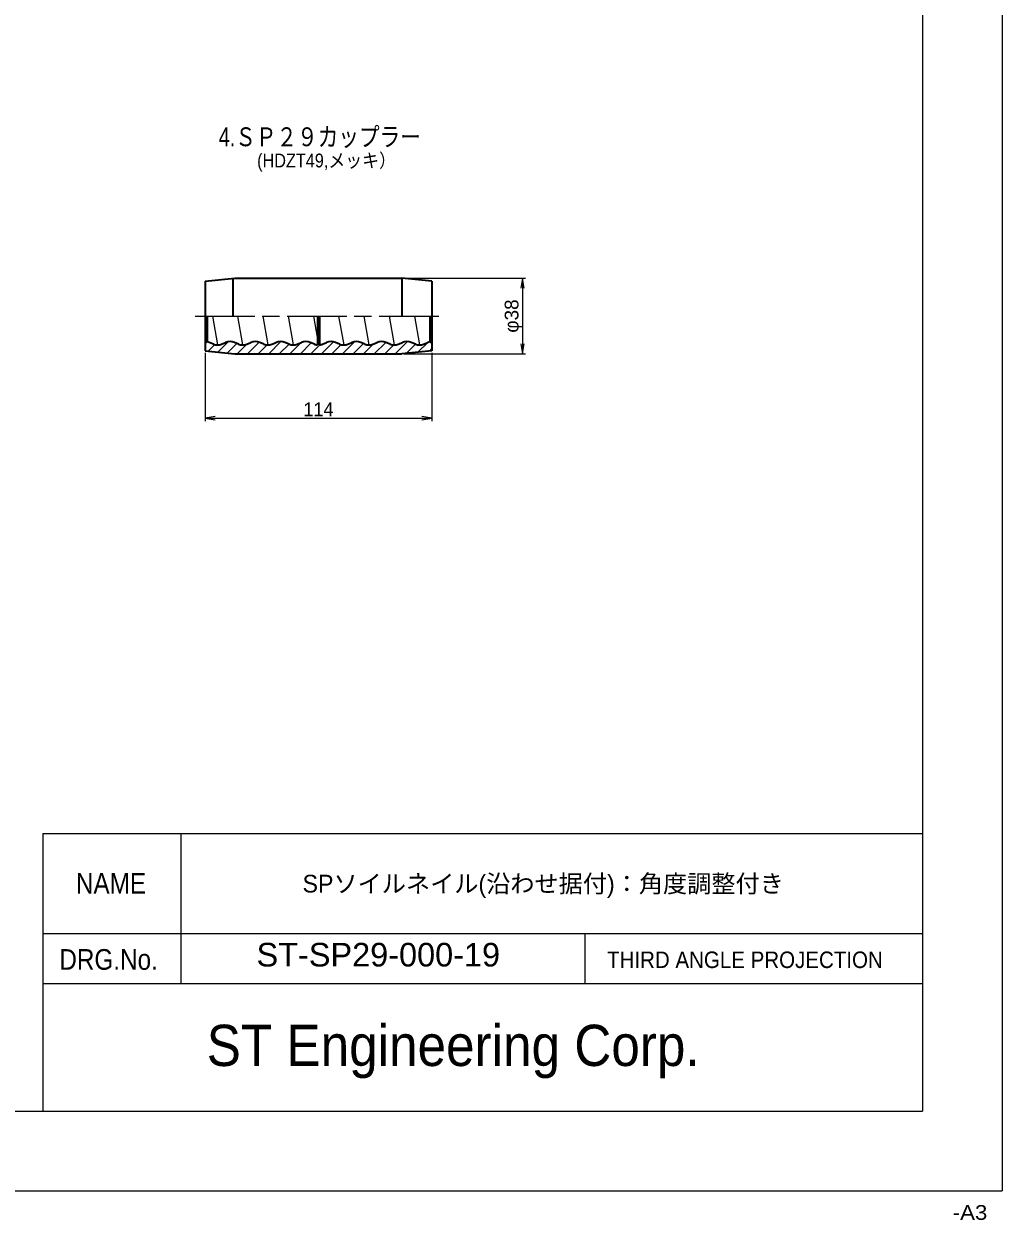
# Model space of a CAD drawing. Units: millimetres at full size, sheet at 1:2.5; details may follow other scales. Extents: x 2190 to 3870, y 1084 to 2286.
# Drawn here: x 3378 to 3870, y 1084 to 1685 of the extents above; entities that cross this region are included whole.
import ezdxf
from ezdxf.enums import TextEntityAlignment as Align

# ---------------------------------------------------------------- set-up
doc = ezdxf.new("R2010")
doc.units = ezdxf.units.MM
doc.header["$LTSCALE"] = 2.5
doc.linetypes.add('CHAIN', pattern=[18.5, 12, -1.5, 3.5, -1.5])
doc.linetypes.add('DASHED_SPACED', pattern=[12, 6, -6])
for name, color, linetype, lineweight in [('1外形線', 7, 'Continuous', 35), ('2細い実線', 3, 'Continuous', 20), ('3隠れ線', 2, 'DASHED_SPACED', 13), ('4中心線', 1, 'CHAIN', 15), ('6寸法線', 4, 'Continuous', 13), ('7 枠・タイトル', 7, 'Continuous', 13), ('DEFPOINTS_7', 7, 'Continuous', 13)]:
    doc.layers.add(name, color=color, linetype=linetype, lineweight=lineweight)
doc.layers.add('9文字', color=7, linetype='Continuous')
doc.styles.add('ＭＳ Ｐゴシック', font='')
doc.styles.get('ＭＳ Ｐゴシック').set_extended_font_data('MS PGothic')

# ---------------------------------------------------------------- blocks, each defined once
blk = doc.blocks.new('open_arrow')
at = {"color": 0, "linetype": 'Continuous', "lineweight": -2}
blk.add_lwpolyline([(7.5, 1.25), (0, 0), (7.5, -1.25)], dxfattribs=at)

msp = doc.modelspace()

# ---------------------------------------------------------------- hatches: boundary and pattern name
at = {"layer": '2細い実線'}
h = msp.add_hatch(dxfattribs=at)
h.set_pattern_fill('USER', color=256, style=0, pattern_type=2)
h.set_pattern_definition([(45, (3728.949, 1343.89), (-2.65165, 2.65165), [])])
h.paths.add_polyline_path([(3490.354, 1519.265), (3484.273, 1519.265), (3469.273, 1520.765), (3469.273, 1524.415), (3470.18, 1525.321, -0.0505), (3471.342, 1524.99), (3473.439, 1524.155, 0.1917), (3477.507, 1524.155), (3479.604, 1524.99, -0.1917), (3484.042, 1524.99), (3486.139, 1524.155, 0.1917), (3490.207, 1524.155), (3490.648, 1524.33), (3492.304, 1524.99, -0.1917), (3496.742, 1524.99), (3498.839, 1524.155, 0.1917), (3502.907, 1524.155), (3505.004, 1524.99, -0.08632), (3507.017, 1525.411, -0.10366), (3509.442, 1524.99), (3511.539, 1524.155, 0.1917), (3515.607, 1524.155), (3517.704, 1524.99, -0.1917), (3522.142, 1524.99), (3524.239, 1524.155, 0.07207), (3525.773, 1523.788), (3525.773, 1526.265), (3526.773, 1526.265), (3526.773, 1523.788, 0.07207), (3528.307, 1524.155), (3530.404, 1524.99, -0.1917), (3534.842, 1524.99), (3536.939, 1524.155, 0.1917), (3541.007, 1524.155), (3543.104, 1524.99, -0.1917), (3547.542, 1524.99), (3549.639, 1524.155, 0.1917), (3553.707, 1524.155), (3555.804, 1524.99, -0.1917), (3560.242, 1524.99), (3562.339, 1524.155, 0.1917), (3566.407, 1524.155), (3568.504, 1524.99, -0.1917), (3572.942, 1524.99), (3575.039, 1524.155, 0.1917), (3579.107, 1524.155), (3581.204, 1524.99, -0.0505), (3582.367, 1525.321), (3583.273, 1524.415), (3583.273, 1520.765), (3568.273, 1519.265), (3507.784, 1519.265)])

# ---------------------------------------------------------------- linework, layer by layer
at = {"layer": '1外形線'}
for p, q in [((3469.273, 1555.765), (3484.273, 1557.265)), ((3469.273, 1555.765), (3469.273, 1520.765)), ((3483.24, 1557.325), (3483.24, 1538.195)), ((3484.273, 1557.265), (3568.273, 1557.265)), ((3568.273, 1557.265), (3568.273, 1538.265)), ((3583.273, 1555.765), (3568.273, 1557.265)), ((3583.273, 1555.765), (3583.273, 1520.765)), ((3470.273, 1538.265), (3470.273, 1525.304)), ((3525.773, 1538.265), (3525.773, 1523.788)), ((3526.773, 1538.265), (3526.773, 1523.788)), ((3582.273, 1538.265), (3582.273, 1525.304)), ((3470.273, 1525.415), (3469.273, 1524.415)), ((3473.439, 1524.155), (3471.342, 1524.99)), ((3477.507, 1524.155), (3479.604, 1524.99)), ((3486.139, 1524.155), (3484.042, 1524.99)), ((3490.207, 1524.155), (3492.304, 1524.99)), ((3498.839, 1524.155), (3496.742, 1524.99)), ((3502.907, 1524.155), (3505.004, 1524.99)), ((3511.539, 1524.155), (3509.442, 1524.99)), ((3515.607, 1524.155), (3517.704, 1524.99)), ((3524.239, 1524.155), (3522.142, 1524.99)), ((3525.773, 1526.265), (3526.773, 1526.265)), ((3528.307, 1524.155), (3530.404, 1524.99)), ((3536.939, 1524.155), (3534.842, 1524.99)), ((3541.007, 1524.155), (3543.104, 1524.99)), ((3549.639, 1524.155), (3547.542, 1524.99)), ((3553.707, 1524.155), (3555.804, 1524.99)), ((3562.339, 1524.155), (3560.242, 1524.99)), ((3566.407, 1524.155), (3568.504, 1524.99)), ((3575.039, 1524.155), (3572.942, 1524.99)), ((3579.107, 1524.155), (3581.204, 1524.99)), ((3582.273, 1525.415), (3583.273, 1524.415)), ((3469.273, 1520.765), (3484.273, 1519.265)), ((3484.273, 1519.265), (3568.273, 1519.265)), ((3583.273, 1520.765), (3568.273, 1519.265))]:
    msp.add_line(p, q, dxfattribs=at)
for centre, radius, start, end in [((3469.123, 1519.415), 6, 68.29614, 78.94994), ((3475.473, 1529.265), 5.5, 248.29614, 291.70386), ((3481.823, 1519.415), 6, 68.29614, 111.70386), ((3488.173, 1529.265), 5.5, 248.29614, 291.70386), ((3494.523, 1519.415), 6, 68.29614, 111.70386), ((3500.873, 1529.265), 5.5, 248.29614, 291.70386), ((3507.223, 1519.415), 6, 68.29614, 111.70386), ((3513.573, 1529.265), 5.5, 248.29614, 291.70386), ((3519.923, 1519.415), 6, 68.29614, 111.70386), ((3526.273, 1529.265), 5.5, 248.29614, 264.78409), ((3526.273, 1529.265), 5.5, 275.21591, 291.70386), ((3532.623, 1519.415), 6, 68.29614, 111.70386), ((3538.973, 1529.265), 5.5, 248.29614, 291.70386), ((3545.323, 1519.415), 6, 68.29614, 111.70386), ((3551.673, 1529.265), 5.5, 248.29614, 291.70386), ((3558.023, 1519.415), 6, 68.29614, 111.70386), ((3564.373, 1529.265), 5.5, 248.29614, 291.70386), ((3570.723, 1519.415), 6, 68.29614, 111.70386), ((3577.073, 1529.265), 5.5, 248.29614, 291.70386), ((3583.423, 1519.415), 6, 101.05006, 111.70386)]:
    msp.add_arc(centre, radius, start, end, dxfattribs=at)
at = {"layer": '3隠れ線'}
for p, q in [((3472.947, 1538.265), (3475.473, 1523.765)), ((3485.647, 1538.265), (3488.173, 1523.765)), ((3498.347, 1538.265), (3500.873, 1523.765)), ((3511.047, 1538.265), (3513.573, 1523.765)), ((3523.747, 1538.265), (3525.773, 1526.635)), ((3536.447, 1538.265), (3538.973, 1523.765)), ((3549.147, 1538.265), (3551.673, 1523.765)), ((3561.847, 1538.265), (3564.373, 1523.765)), ((3574.547, 1538.265), (3577.073, 1523.765))]:
    msp.add_line(p, q, dxfattribs=at)
at = {"layer": '4中心線'}
msp.add_line((3464.273, 1538.265), (3588.273, 1538.265), dxfattribs=at)
at = {"layer": '6寸法線'}
for p, q in [((3569.273, 1557.265), (3630.449, 1557.265)), ((3628.949, 1557.265), (3628.949, 1519.265)), ((3469.273, 1519.765), (3469.273, 1485.372)), ((3569.273, 1519.265), (3630.449, 1519.265)), ((3583.273, 1519.765), (3583.273, 1485.372)), ((3469.273, 1486.872), (3583.273, 1486.872))]:
    msp.add_line(p, q, dxfattribs=at)
at = {"layer": '7 枠・タイトル'}
for p, q in [((3830.031, 2246.478), (3830.031, 1138.478)), ((3387.714, 1278.174), (3830.031, 1278.174)), ((3387.714, 1278.174), (3387.714, 1138.478)), ((3457.084, 1278.174), (3457.084, 1202.721)), ((3387.714, 1227.872), (3830.031, 1227.872)), ((3660.162, 1227.872), (3660.162, 1202.721)), ((3387.714, 1202.721), (3830.031, 1202.721)), ((2230.031, 1138.478), (3830.031, 1138.478))]:
    msp.add_line(p, q, dxfattribs=at)
at = {"layer": 'DEFPOINTS_7'}
for p in [(3870.031, 2286.478), (2190.031, 1098.478)]:
    msp.add_line(p, (3870.031, 1098.478), dxfattribs=at)

# ---------------------------------------------------------------- block references
at = {"layer": '6寸法線', "xscale": 0.667, "yscale": 0.667}
for p, rotation in [((3628.949, 1557.265), 270), ((3628.949, 1519.265), 90), ((3583.273, 1486.872), 180)]:
    msp.add_blockref('open_arrow', p, dxfattribs=dict(at, rotation=rotation))
msp.add_blockref('open_arrow', (3469.273, 1486.872), dxfattribs=at)

# ---------------------------------------------------------------- texts
at = {"layer": '6寸法線', "style": 'ＭＳ Ｐゴシック', "width": 1.05}
msp.add_text('φ38', height=6.928, rotation=90, dxfattribs=at).set_placement((3623.395, 1538.265), align=Align.MIDDLE_CENTER)
at = {"layer": '6寸法線', "style": 'ＭＳ Ｐゴシック'}
msp.add_text('114', height=6.928, dxfattribs=at).set_placement((3526.273, 1491.372), align=Align.MIDDLE_CENTER)
at = {"layer": '7 枠・タイトル', "style": 'ＭＳ Ｐゴシック'}
for s, height, width, p in [('NAME', 10.37, 0.9, (3404.336, 1244.78)), ('ST-SP29-000-19', 11.88, 1.05, (3495.166, 1207.696)), ('DRG.No.', 10.37, 0.9, (3395.997, 1206.513)), ('THIRD ANGLE PROJECTION', 8.297, 0.95, (3671.413, 1208.001)), ('ST Engineering Corp.', 20.74, 0.95, (3470.107, 1155.009))]:
    msp.add_text(s, height=height, dxfattribs=dict(at, width=width)).set_placement(p, align=Align.BOTTOM_LEFT)
msp.add_text('SPソイルネイル(沿わせ据付)：角度調整付き', height=8.908, dxfattribs=at).set_placement((3518.29, 1245.782), align=Align.BOTTOM_LEFT)
at = {"layer": '9文字', "style": 'ＭＳ Ｐゴシック', "width": 0.8}
msp.add_text('4.ＳＰ２９カップラー', height=9.501, dxfattribs=at).set_placement((3577.758, 1628.388), align=Align.MIDDLE_RIGHT)
at = {"layer": '9文字', "style": 'ＭＳ Ｐゴシック', "width": 0.9}
msp.add_text('(HDZT49,メッキ）', height=6.928, dxfattribs=at).set_placement((3495.459, 1610.918), align=Align.BOTTOM_LEFT)
at = {"layer": 'DEFPOINTS_7', "style": 'ＭＳ Ｐゴシック', "width": 1.15}
msp.add_text('-A3', height=7.423, dxfattribs=at).set_placement((3845.225, 1081.653), align=Align.BOTTOM_LEFT)

doc.saveas('drawing.dxf')
